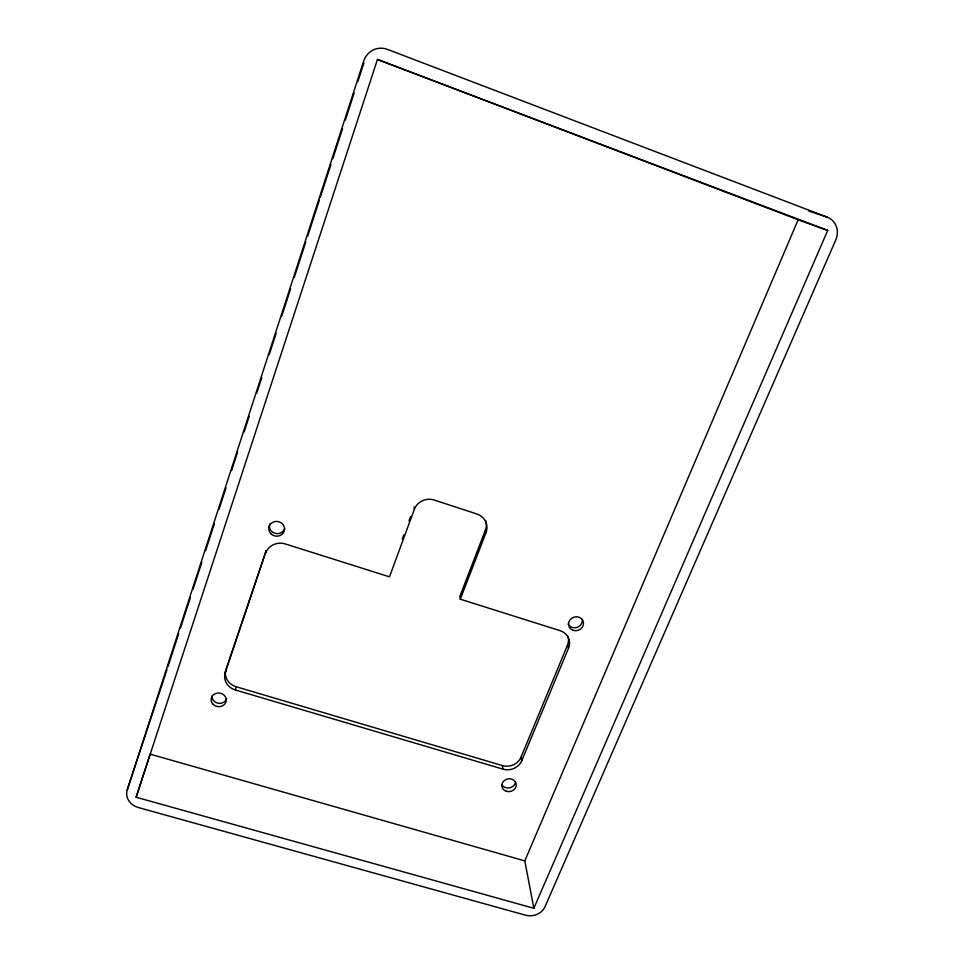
<?xml version="1.0" encoding="UTF-8"?>
<svg xmlns="http://www.w3.org/2000/svg" width="964" height="964" viewBox="0 0 964 964"><rect width="100%" height="100%" fill="white"/><g stroke="black" fill="none" stroke-linecap="round" stroke-linejoin="round"><path stroke-width="1.45" d="M235.409 689.995L236.132 686.73A15.207 13.737 6.1 0 1 226.034 669.378L266.233 550.54L225.263 672.571A15.291 13.797 6.1 0 0 235.409 689.995L502.991 769.139A14.641 13.038 -11.1 0 0 521.729 760.777L568.519 648.182L567.495 645.157A14.966 13.665 -16 0 0 567.941 636.312M225.263 672.571L226.034 669.378M127.248 789.89L363.669 61.142A19.593 18.605 79.9 0 1 387.395 49.369L827.317 217.201A18.4 16.725 -53.5 0 1 835.74 240.012L544.985 906.775A15.111 12.93 -10.8 0 1 525.609 915.21L138.37 807.543A16.111 14.002 7.6 0 1 127.248 789.89L167.037 669.462M167.965 666.594L178.653 633.697M180.509 627.974L190.257 597.933M193.041 589.353L201.862 562.169M205.585 550.721L214.406 523.548M219.045 509.245L226.01 487.784M231.577 470.613L237.614 452.02M244.121 431.993L249.23 416.255M256.653 393.36L261.762 377.635M269.197 354.74L276.162 333.279M281.729 316.12L290.55 288.935M294.261 277.487L305.877 241.723M307.733 236.011L319.337 200.247M320.265 197.379L330.953 164.483M332.809 158.759L342.557 128.718M345.341 120.139L354.162 92.954M357.873 81.506L363.91 62.913M136.129 797.24L150.095 754.125L524.802 860.888L533.851 908.281L136.129 797.24L377.466 59.455L827.702 230.444L533.851 908.281M402.277 539.129L403.82 534.936M408.965 520.946L410.519 516.74M414.122 506.956L414.339 509.353L389.492 576.834L285.356 543.961A15.677 14.605 7.6 0 0 265.654 553.167M485.663 520.741A15.448 14.593 -12 0 1 485.398 530.14L459.852 596.367L460.31 599.186L560.036 630.661A15.038 13.725 -16 0 1 568.519 648.182M460.31 599.186L486.013 532.658L485.398 530.14M521.729 760.777L520.982 757.258L567.495 645.157M524.802 860.888L798.156 219.732L827.702 230.444M377.466 59.455L798.156 219.732M236.132 686.73L502.34 765.573A14.568 12.978 -11.1 0 0 520.982 757.258M808.76 211.008L827.317 217.201M502.34 765.573L502.991 769.139M515.523 781.912A7.23 6.399 -10.8 0 1 509.534 787.853A7.23 6.399 -10.8 0 1 501.81 784.503M226.745 698.671A7.579 6.796 6.7 0 1 218.274 703.214A7.579 6.796 6.7 0 1 211.935 696.153M582.352 619.454A7.519 6.881 -18.1 0 1 577.026 627.395A7.519 6.881 -18.1 0 1 568.133 623.937M284.657 528.682A7.857 7.363 9.5 0 1 274.812 533.273A7.857 7.363 9.5 0 1 269.703 523.922M414.339 509.353A15.617 14.822 -7.1 0 1 434.306 500.063L476.831 513.969A15.532 14.665 -12 0 1 486.013 532.658M506.486 791.336A7.266 6.423 -10.8 0 0 516.186 783.865A7.266 6.423 -10.8 0 0 504.461 780.394A7.266 6.423 -10.8 0 0 506.486 791.336M573.279 630.372A7.555 6.917 -18.1 0 0 583.449 622.37A7.555 6.917 -18.1 0 0 571.375 618.514A7.555 6.917 -18.1 0 0 573.279 630.372M270.836 533.682A7.905 7.399 9.4 0 0 284.175 531.2A7.905 7.399 9.4 0 0 274.969 521.536A7.905 7.399 9.4 0 0 270.836 533.682M213.14 704.395A7.616 6.82 6.6 0 0 225.974 701.997A7.616 6.82 6.6 0 0 216.972 693.152A7.616 6.82 6.6 0 0 213.14 704.395"/></g></svg>
